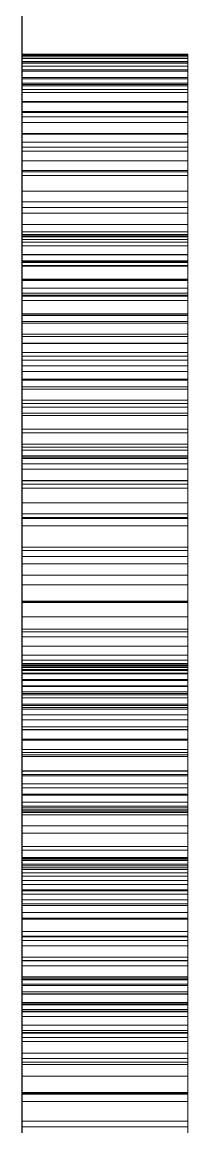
# Paper-space layout '01_三视图' of a CAD drawing. Header units: millimetres. Extents: x 8 to 451, y 8 to 289.
# Drawn here: x 157.5 to 157.64, y 226.213 to 227.145 of the extents above; entities that cross this region are included whole.
import ezdxf

# ---------------------------------------------------------------- set-up
doc = ezdxf.new("R2010")
doc.units = ezdxf.units.MM
doc.linetypes.add('WP_HIDDEN', pattern=[2.3, 1.5, -0.8])
doc.layers.add('HIDDEN', color=7, linetype='WP_HIDDEN', lineweight=13)
doc.layers.add('VISIBLE', color=7, linetype='CONTINUOUS', lineweight=25)

psp = doc.layouts.new('01_三视图')

# ---------------------------------------------------------------- linework, layer by layer
at = {"layer": 'HIDDEN'}
for points in [[(157.5, 227.11777), (157.5, 225.60449)], [(157.5, 227.09325), (157.5, 227.11777)], [(157.5, 227.11777), (157.5, 227.11694)], [(157.5, 227.11617), (157.5, 227.11777)], [(157.5, 227.11777), (157.64, 227.11777)], [(157.5, 227.11694), (157.5, 227.11446)], [(157.5, 227.11694), (157.64, 227.11694)], [(157.5, 227.11417), (157.5, 227.11617)], [(157.5, 227.11617), (157.64, 227.11617)], [(157.5, 227.11446), (157.5, 227.11032)], [(157.5, 227.11446), (157.64, 227.11446)], [(157.5, 227.11137), (157.5, 227.11417)], [(157.5, 227.11417), (157.64, 227.11417)], [(157.64, 225.60449), (157.64, 227.11777)], [(157.64, 227.11777), (157.64, 227.09325)], [(157.64, 227.11694), (157.64, 227.11777)], [(157.64, 227.11777), (157.64, 227.11617)], [(157.64, 227.11446), (157.64, 227.11694)], [(157.64, 227.11617), (157.64, 227.11417)], [(157.64, 227.11032), (157.64, 227.11446)], [(157.64, 227.11417), (157.64, 227.11137)], [(157.5, 227.1116), (157.5, 225.60449)], [(157.5, 225.92833), (157.5, 227.1116)], [(157.5, 227.1116), (157.64, 227.1116)], [(157.5, 227.10778), (157.5, 227.11137)], [(157.5, 227.11137), (157.64, 227.11137)], [(157.5, 227.11032), (157.5, 227.10453)], [(157.5, 227.11032), (157.64, 227.11032)], [(157.5, 227.10338), (157.5, 227.10778)], [(157.5, 227.10778), (157.64, 227.10778)], [(157.5, 227.10453), (157.5, 227.09708)], [(157.5, 227.10453), (157.64, 227.10453)], [(157.64, 225.60449), (157.64, 227.1116)], [(157.64, 225.92833), (157.64, 227.1116)], [(157.64, 227.11137), (157.64, 227.10778)], [(157.64, 227.10453), (157.64, 227.11032)], [(157.64, 227.10778), (157.64, 227.10338)], [(157.64, 227.09708), (157.64, 227.10453)], [(157.5, 227.09819), (157.5, 227.10338)], [(157.5, 227.10338), (157.64, 227.10338)], [(157.5, 227.09219), (157.5, 227.09819)], [(157.5, 227.09819), (157.64, 227.09819)], [(157.5, 227.09708), (157.5, 227.08798)], [(157.5, 227.09708), (157.64, 227.09708)], [(157.64, 227.10338), (157.64, 227.09819)], [(157.64, 227.09819), (157.64, 227.09219)], [(157.64, 227.08798), (157.64, 227.09708)], [(157.5, 227.06855), (157.5, 227.09325)], [(157.5, 227.09325), (157.64, 227.09325)], [(157.5, 227.0854), (157.5, 227.09219)], [(157.5, 227.09219), (157.64, 227.09219)], [(157.5, 227.09104), (157.5, 226.91421)], [(157.5, 226.31692), (157.5, 227.09104)], [(157.5, 227.09104), (157.64, 227.09104)], [(157.5, 227.08798), (157.5, 227.07723)], [(157.5, 227.08798), (157.64, 227.08798)], [(157.5, 227.07781), (157.5, 227.0854)], [(157.5, 227.0854), (157.64, 227.0854)], [(157.64, 227.09325), (157.64, 227.06855)], [(157.64, 227.09219), (157.64, 227.0854)], [(157.64, 227.09104), (157.64, 226.31692)], [(157.64, 226.91421), (157.64, 227.09104)], [(157.64, 227.07723), (157.64, 227.08798)], [(157.64, 227.0854), (157.64, 227.07781)], [(157.5, 227.06942), (157.5, 227.07781)], [(157.5, 227.07781), (157.64, 227.07781)], [(157.5, 227.07723), (157.5, 227.06482)], [(157.5, 227.07723), (157.64, 227.07723)], [(157.64, 227.07781), (157.64, 227.06942)], [(157.64, 227.06482), (157.64, 227.07723)], [(157.5, 227.06023), (157.5, 227.06942)], [(157.5, 227.06942), (157.64, 227.06942)], [(157.5, 227.04365), (157.5, 227.06855)], [(157.5, 227.06855), (157.64, 227.06855)], [(157.64, 227.06942), (157.64, 227.06023)], [(157.64, 227.06855), (157.64, 227.04365)], [(157.5, 227.06482), (157.5, 227.05098)], [(157.5, 227.06482), (157.64, 227.06482)], [(157.5, 227.05024), (157.5, 227.06023)], [(157.5, 227.06023), (157.64, 227.06023)], [(157.64, 227.05098), (157.64, 227.06482)], [(157.64, 227.06023), (157.64, 227.05024)], [(157.5, 227.05098), (157.5, 227.03594)], [(157.5, 227.05098), (157.64, 227.05098)], [(157.5, 227.03945), (157.5, 227.05024)], [(157.5, 227.05024), (157.64, 227.05024)], [(157.64, 227.03594), (157.64, 227.05098)], [(157.64, 227.05024), (157.64, 227.03945)], [(157.5, 227.01856), (157.5, 227.04365)], [(157.5, 227.04365), (157.64, 227.04365)], [(157.5, 227.02786), (157.5, 227.03945)], [(157.5, 227.03945), (157.64, 227.03945)], [(157.64, 227.04365), (157.64, 227.01856)], [(157.64, 227.03945), (157.64, 227.02786)], [(157.5, 227.03594), (157.5, 227.01969)], [(157.5, 227.03594), (157.64, 227.03594)], [(157.64, 227.01969), (157.64, 227.03594)], [(157.5, 227.01548), (157.5, 227.02786)], [(157.5, 227.02786), (157.64, 227.02786)], [(157.64, 227.02786), (157.64, 227.01548)], [(157.5, 227.01969), (157.5, 227.00224)], [(157.5, 227.01969), (157.64, 227.01969)], [(157.5, 226.99328), (157.5, 227.01856)], [(157.5, 227.01856), (157.64, 227.01856)], [(157.5, 227.00236), (157.5, 227.01548)], [(157.5, 227.01548), (157.64, 227.01548)], [(157.64, 227.00224), (157.64, 227.01969)], [(157.64, 227.01856), (157.64, 226.99328)], [(157.64, 227.01548), (157.64, 227.00236)], [(157.5, 226.98859), (157.5, 227.00236)], [(157.5, 227.00236), (157.64, 227.00236)], [(157.5, 227.00224), (157.5, 226.98358)], [(157.5, 227.00224), (157.64, 227.00224)], [(157.64, 227.00236), (157.64, 226.98859)], [(157.64, 226.98358), (157.64, 227.00224)], [(157.5, 226.9678), (157.5, 226.99328)], [(157.5, 226.99328), (157.64, 226.99328)], [(157.64, 226.99328), (157.64, 226.9678)], [(157.5, 226.97417), (157.5, 226.98859)], [(157.5, 226.98859), (157.64, 226.98859)], [(157.5, 226.98358), (157.5, 226.96372)], [(157.5, 226.98358), (157.64, 226.98358)], [(157.64, 226.98859), (157.64, 226.97417)], [(157.64, 226.96372), (157.64, 226.98358)], [(157.5, 226.95909), (157.5, 226.97417)], [(157.5, 226.97417), (157.64, 226.97417)], [(157.64, 226.97417), (157.64, 226.95909)], [(157.5, 226.94213), (157.5, 226.9678)], [(157.5, 226.9678), (157.64, 226.9678)], [(157.5, 226.96562), (157.5, 226.96456)], [(157.5, 226.96457), (157.5, 226.96562)], [(157.5, 226.96562), (157.64, 226.96562)], [(157.5, 226.96144), (157.5, 226.96457)], [(157.5, 226.96457), (157.64, 226.96457)], [(157.5, 226.96456), (157.5, 226.96137)], [(157.5, 226.96456), (157.64, 226.96456)], [(157.64, 226.9678), (157.64, 226.94213)], [(157.64, 226.96562), (157.64, 226.96457)], [(157.64, 226.96456), (157.64, 226.96562)], [(157.64, 226.96457), (157.64, 226.96144)], [(157.64, 226.96137), (157.64, 226.96456)], [(157.5, 226.96372), (157.5, 226.94265)], [(157.5, 226.96372), (157.64, 226.96372)], [(157.5, 226.95622), (157.5, 226.96144)], [(157.5, 226.96144), (157.64, 226.96144)], [(157.5, 226.96137), (157.5, 226.95607)], [(157.5, 226.96137), (157.64, 226.96137)], [(157.5, 226.94336), (157.5, 226.95909)], [(157.5, 226.95909), (157.64, 226.95909)], [(157.5, 226.94891), (157.5, 226.95622)], [(157.5, 226.95622), (157.64, 226.95622)], [(157.5, 226.95607), (157.5, 226.94865)], [(157.5, 226.95607), (157.64, 226.95607)], [(157.64, 226.94265), (157.64, 226.96372)], [(157.64, 226.96144), (157.64, 226.95622)], [(157.64, 226.95607), (157.64, 226.96137)], [(157.64, 226.95909), (157.64, 226.94336)], [(157.64, 226.95622), (157.64, 226.94891)], [(157.64, 226.94865), (157.64, 226.95607)], [(157.5, 226.93951), (157.5, 226.94891)], [(157.5, 226.94891), (157.64, 226.94891)], [(157.5, 226.94865), (157.5, 226.93911)], [(157.5, 226.94865), (157.64, 226.94865)], [(157.64, 226.94891), (157.64, 226.93951)], [(157.64, 226.93911), (157.64, 226.94865)], [(157.5, 226.92698), (157.5, 226.94336)], [(157.5, 226.94336), (157.64, 226.94336)], [(157.5, 226.94265), (157.5, 226.92038)], [(157.5, 226.94265), (157.64, 226.94265)], [(157.5, 226.91627), (157.5, 226.94213)], [(157.5, 226.94213), (157.64, 226.94213)], [(157.5, 226.92803), (157.5, 226.93951)], [(157.5, 226.93951), (157.64, 226.93951)], [(157.5, 226.93911), (157.5, 226.92745)], [(157.5, 226.93911), (157.64, 226.93911)], [(157.64, 226.94336), (157.64, 226.92698)], [(157.64, 226.92038), (157.64, 226.94265)], [(157.64, 226.94213), (157.64, 226.91627)], [(157.64, 226.93951), (157.64, 226.92803)], [(157.64, 226.92745), (157.64, 226.93911)], [(157.5, 226.91445), (157.5, 226.92803)], [(157.5, 226.92803), (157.64, 226.92803)], [(157.5, 226.92745), (157.5, 226.91367)], [(157.5, 226.92745), (157.64, 226.92745)], [(157.5, 226.90993), (157.5, 226.92698)], [(157.5, 226.92698), (157.64, 226.92698)], [(157.64, 226.92803), (157.64, 226.91445)], [(157.64, 226.91367), (157.64, 226.92745)], [(157.64, 226.92698), (157.64, 226.90993)], [(157.5, 226.92038), (157.5, 226.89733)], [(157.5, 226.92038), (157.64, 226.92038)], [(157.64, 226.89733), (157.64, 226.92038)], [(157.5, 226.89079), (157.5, 226.91627)], [(157.5, 226.91627), (157.64, 226.91627)], [(157.5, 226.89879), (157.5, 226.91445)], [(157.5, 226.91445), (157.64, 226.91445)], [(157.5, 226.91421), (157.5, 226.50917)], [(157.5, 226.91421), (157.64, 226.91421)], [(157.5, 226.91367), (157.5, 226.89777)], [(157.5, 226.91367), (157.64, 226.91367)], [(157.5, 226.89224), (157.5, 226.90993)], [(157.5, 226.90993), (157.64, 226.90993)], [(157.64, 226.91627), (157.64, 226.89079)], [(157.64, 226.91445), (157.64, 226.89879)], [(157.64, 226.50917), (157.64, 226.91421)], [(157.64, 226.89777), (157.64, 226.91367)], [(157.64, 226.90993), (157.64, 226.89224)], [(157.5, 226.88154), (157.5, 226.89879)], [(157.5, 226.89879), (157.64, 226.89879)], [(157.64, 226.89879), (157.64, 226.88154)], [(157.5, 226.89777), (157.5, 226.87974)], [(157.5, 226.89777), (157.64, 226.89777)], [(157.5, 226.89733), (157.5, 226.87393)], [(157.5, 226.89733), (157.64, 226.89733)], [(157.5, 226.87389), (157.5, 226.89224)], [(157.5, 226.89224), (157.64, 226.89224)], [(157.5, 226.86628), (157.5, 226.89079)], [(157.5, 226.89079), (157.64, 226.89079)], [(157.64, 226.87974), (157.64, 226.89777)], [(157.64, 226.87393), (157.64, 226.89733)], [(157.64, 226.89224), (157.64, 226.87389)], [(157.64, 226.89079), (157.64, 226.86628)], [(157.5, 226.8632), (157.5, 226.88154)], [(157.5, 226.88154), (157.64, 226.88154)], [(157.64, 226.88154), (157.64, 226.8632)], [(157.5, 226.87974), (157.5, 226.8596)], [(157.5, 226.87974), (157.64, 226.87974)], [(157.5, 226.87393), (157.5, 226.85017)], [(157.5, 226.87393), (157.64, 226.87393)], [(157.5, 226.85488), (157.5, 226.87389)], [(157.5, 226.87389), (157.64, 226.87389)], [(157.64, 226.8596), (157.64, 226.87974)], [(157.64, 226.85017), (157.64, 226.87393)], [(157.64, 226.87389), (157.64, 226.85488)], [(157.5, 226.84273), (157.5, 226.86628)], [(157.5, 226.86628), (157.64, 226.86628)], [(157.5, 226.84376), (157.5, 226.8632)], [(157.5, 226.8632), (157.64, 226.8632)], [(157.64, 226.86628), (157.64, 226.84273)], [(157.64, 226.8632), (157.64, 226.84376)], [(157.5, 226.8596), (157.5, 226.83734)], [(157.5, 226.8596), (157.64, 226.8596)], [(157.5, 226.83523), (157.5, 226.85488)], [(157.5, 226.85488), (157.64, 226.85488)], [(157.64, 226.83734), (157.64, 226.8596)], [(157.64, 226.85488), (157.64, 226.83523)], [(157.5, 226.85017), (157.5, 226.82606)], [(157.5, 226.85017), (157.64, 226.85017)], [(157.5, 226.82323), (157.5, 226.84376)], [(157.5, 226.84376), (157.64, 226.84376)], [(157.64, 226.82606), (157.64, 226.85017)], [(157.64, 226.84376), (157.64, 226.82323)], [(157.5, 226.82015), (157.5, 226.84273)], [(157.5, 226.84273), (157.64, 226.84273)], [(157.5, 226.83734), (157.5, 226.81295)], [(157.5, 226.83734), (157.64, 226.83734)], [(157.5, 226.81491), (157.5, 226.83523)], [(157.5, 226.83523), (157.64, 226.83523)], [(157.64, 226.84273), (157.64, 226.82015)], [(157.64, 226.81295), (157.64, 226.83734)], [(157.64, 226.83523), (157.64, 226.81491)], [(157.5, 226.82606), (157.5, 226.8016)], [(157.5, 226.82606), (157.64, 226.82606)], [(157.64, 226.8016), (157.64, 226.82606)], [(157.5, 226.80161), (157.5, 226.82323)], [(157.5, 226.82323), (157.64, 226.82323)], [(157.5, 226.79853), (157.5, 226.82015)], [(157.5, 226.82015), (157.64, 226.82015)], [(157.5, 226.77232), (157.5, 226.81491)], [(157.5, 226.81491), (157.64, 226.81491)], [(157.64, 226.82323), (157.64, 226.80161)], [(157.64, 226.82015), (157.64, 226.79853)], [(157.64, 226.81491), (157.64, 226.77232)], [(157.5, 226.81295), (157.5, 226.78645)], [(157.5, 226.81295), (157.64, 226.81295)], [(157.64, 226.78645), (157.64, 226.81295)], [(157.5, 226.7789), (157.5, 226.80161)], [(157.5, 226.80161), (157.64, 226.80161)], [(157.5, 226.8016), (157.5, 226.77678)], [(157.5, 226.8016), (157.64, 226.8016)], [(157.5, 226.77787), (157.5, 226.79853)], [(157.5, 226.79853), (157.64, 226.79853)], [(157.64, 226.80161), (157.64, 226.7789)], [(157.64, 226.77678), (157.64, 226.8016)], [(157.64, 226.79853), (157.64, 226.77787)], [(157.5, 226.78879), (157.5, 225.60449)], [(157.5, 226.78879), (157.64, 226.78879)], [(157.64, 225.60449), (157.64, 226.78879)], [(157.5, 226.78645), (157.5, 226.75782)], [(157.5, 226.78645), (157.64, 226.78645)], [(157.5, 226.78365), (157.5, 226.76772)], [(157.5, 225.60449), (157.5, 226.78365)], [(157.5, 226.78365), (157.64, 226.78365)], [(157.5, 226.75509), (157.5, 226.7789)], [(157.5, 226.7789), (157.64, 226.7789)], [(157.5, 226.75818), (157.5, 226.77787)], [(157.5, 226.77787), (157.64, 226.77787)], [(157.64, 226.75782), (157.64, 226.78645)], [(157.64, 226.78365), (157.64, 225.60449)], [(157.64, 226.76772), (157.64, 226.78365)], [(157.64, 226.7789), (157.64, 226.75509)], [(157.64, 226.77787), (157.64, 226.75818)], [(157.5, 226.77678), (157.5, 226.75161)], [(157.5, 226.77678), (157.64, 226.77678)], [(157.5, 226.72711), (157.5, 226.77232)], [(157.5, 226.77232), (157.64, 226.77232)], [(157.64, 226.75161), (157.64, 226.77678)], [(157.64, 226.77232), (157.64, 226.72711)], [(157.5, 226.76772), (157.5, 226.75178)], [(157.5, 226.76772), (157.64, 226.76772)], [(157.64, 226.75178), (157.64, 226.76772)], [(157.5, 226.73945), (157.5, 226.75818)], [(157.5, 226.75818), (157.64, 226.75818)], [(157.5, 226.75782), (157.5, 226.72708)], [(157.5, 226.75782), (157.64, 226.75782)], [(157.5, 226.7302), (157.5, 226.75509)], [(157.5, 226.75509), (157.64, 226.75509)], [(157.5, 226.75178), (157.5, 226.71991)], [(157.5, 226.75178), (157.64, 226.75178)], [(157.5, 226.75161), (157.5, 226.72608)], [(157.5, 226.75161), (157.64, 226.75161)], [(157.64, 226.75818), (157.64, 226.73945)], [(157.64, 226.72708), (157.64, 226.75782)], [(157.64, 226.75509), (157.64, 226.7302)], [(157.64, 226.71991), (157.64, 226.75178)], [(157.64, 226.72608), (157.64, 226.75161)], [(157.5, 226.56057), (157.5, 226.73945)], [(157.5, 226.73945), (157.64, 226.73945)], [(157.64, 226.73945), (157.64, 226.56057)], [(157.5, 226.69911), (157.5, 226.7302)], [(157.5, 226.7302), (157.64, 226.7302)], [(157.5, 226.69421), (157.5, 226.72711)], [(157.5, 226.72711), (157.64, 226.72711)], [(157.5, 226.72708), (157.5, 226.69421)], [(157.5, 226.72708), (157.64, 226.72708)], [(157.5, 226.72608), (157.5, 226.70194)], [(157.5, 226.72608), (157.64, 226.72608)], [(157.64, 226.7302), (157.64, 226.69911)], [(157.64, 226.72711), (157.64, 226.69421)], [(157.64, 226.69421), (157.64, 226.72708)], [(157.64, 226.70194), (157.64, 226.72608)], [(157.5, 226.71991), (157.5, 226.68805)], [(157.5, 226.71991), (157.64, 226.71991)], [(157.64, 226.68805), (157.64, 226.71991)], [(157.5, 226.70194), (157.5, 226.67834)], [(157.5, 226.70194), (157.64, 226.70194)], [(157.5, 226.67012), (157.5, 226.69911)], [(157.5, 226.69911), (157.64, 226.69911)], [(157.5, 226.69421), (157.64, 226.69421)], [(157.64, 226.67834), (157.64, 226.70194)], [(157.64, 226.69911), (157.64, 226.67012)], [(157.5, 226.68805), (157.5, 226.65618)], [(157.5, 226.68805), (157.64, 226.68805)], [(157.64, 226.65618), (157.64, 226.68805)], [(157.5, 226.67834), (157.5, 226.65529)], [(157.5, 226.67834), (157.64, 226.67834)], [(157.64, 226.65529), (157.64, 226.67834)], [(157.5, 226.65641), (157.5, 226.67012)], [(157.5, 226.67012), (157.64, 226.67012)], [(157.64, 226.67012), (157.64, 226.65641)], [(157.5, 226.64321), (157.5, 226.65641)], [(157.5, 226.65641), (157.64, 226.65641)], [(157.5, 226.65618), (157.5, 226.6263)], [(157.5, 226.65618), (157.64, 226.65618)], [(157.5, 226.65529), (157.5, 226.63279)], [(157.5, 226.65529), (157.64, 226.65529)], [(157.64, 226.65641), (157.64, 226.64321)], [(157.64, 226.6263), (157.64, 226.65618)], [(157.64, 226.63279), (157.64, 226.65529)], [(157.5, 226.63054), (157.5, 226.64321)], [(157.5, 226.64321), (157.64, 226.64321)], [(157.64, 226.64321), (157.64, 226.63054)], [(157.5, 226.63279), (157.5, 226.61083)], [(157.5, 226.63279), (157.64, 226.63279)], [(157.5, 226.6184), (157.5, 226.63054)], [(157.5, 226.63054), (157.64, 226.63054)], [(157.64, 226.61083), (157.64, 226.63279)], [(157.64, 226.63054), (157.64, 226.6184)], [(157.5, 226.6263), (157.5, 226.60041)], [(157.5, 226.6263), (157.64, 226.6263)], [(157.64, 226.60041), (157.64, 226.6263)], [(157.5, 226.60677), (157.5, 226.6184)], [(157.5, 226.6184), (157.64, 226.6184)], [(157.5, 226.61083), (157.5, 226.58942)], [(157.5, 226.61083), (157.64, 226.61083)], [(157.64, 226.6184), (157.64, 226.60677)], [(157.64, 226.58942), (157.64, 226.61083)], [(157.5, 226.59567), (157.5, 226.60677)], [(157.5, 226.60677), (157.64, 226.60677)], [(157.5, 226.60375), (157.5, 226.60321)], [(157.5, 226.60227), (157.5, 226.60375)], [(157.5, 226.60375), (157.64, 226.60375)], [(157.5, 226.60321), (157.5, 226.60161)], [(157.5, 226.60321), (157.64, 226.60321)], [(157.5, 226.59784), (157.5, 226.60227)], [(157.5, 226.60227), (157.64, 226.60227)], [(157.5, 226.60161), (157.5, 226.59894)], [(157.5, 226.60161), (157.64, 226.60161)], [(157.64, 226.60677), (157.64, 226.59567)], [(157.64, 226.60375), (157.64, 226.60227)], [(157.64, 226.60321), (157.64, 226.60375)], [(157.64, 226.60161), (157.64, 226.60321)], [(157.64, 226.60227), (157.64, 226.59784)], [(157.64, 226.59894), (157.64, 226.60161)], [(157.5, 226.60041), (157.5, 226.5785)], [(157.5, 226.60041), (157.64, 226.60041)], [(157.5, 226.59894), (157.5, 226.5952)], [(157.5, 226.59894), (157.64, 226.59894)], [(157.5, 226.59045), (157.5, 226.59784)], [(157.5, 226.59784), (157.64, 226.59784)], [(157.5, 226.58509), (157.5, 226.59567)], [(157.5, 226.59567), (157.64, 226.59567)], [(157.5, 226.5952), (157.5, 226.59039)], [(157.5, 226.5952), (157.64, 226.5952)], [(157.64, 226.5785), (157.64, 226.60041)], [(157.64, 226.5952), (157.64, 226.59894)], [(157.64, 226.59784), (157.64, 226.59045)], [(157.64, 226.59567), (157.64, 226.58509)], [(157.64, 226.59039), (157.64, 226.5952)], [(157.5, 226.5801), (157.5, 226.59045)], [(157.5, 226.59045), (157.64, 226.59045)], [(157.5, 226.59039), (157.5, 226.58452)], [(157.5, 226.59039), (157.64, 226.59039)], [(157.5, 226.58942), (157.5, 226.56855)], [(157.5, 226.58942), (157.64, 226.58942)], [(157.5, 226.57503), (157.5, 226.58509)], [(157.5, 226.58509), (157.64, 226.58509)], [(157.5, 226.58452), (157.5, 226.57758)], [(157.5, 226.58452), (157.64, 226.58452)], [(157.64, 226.59045), (157.64, 226.5801)], [(157.64, 226.58452), (157.64, 226.59039)], [(157.64, 226.56855), (157.64, 226.58942)], [(157.64, 226.58509), (157.64, 226.57503)], [(157.64, 226.57758), (157.64, 226.58452)], [(157.5, 226.5668), (157.5, 226.5801)], [(157.5, 226.5801), (157.64, 226.5801)], [(157.5, 226.5785), (157.5, 226.56057)], [(157.5, 226.5785), (157.64, 226.5785)], [(157.5, 226.57758), (157.5, 226.56956)], [(157.5, 226.57758), (157.64, 226.57758)], [(157.5, 226.56549), (157.5, 226.57503)], [(157.5, 226.57503), (157.64, 226.57503)], [(157.64, 226.5801), (157.64, 226.5668)], [(157.64, 226.56057), (157.64, 226.5785)], [(157.64, 226.56956), (157.64, 226.57758)], [(157.64, 226.57503), (157.64, 226.56549)], [(157.5, 226.56956), (157.5, 226.56048)], [(157.5, 226.56956), (157.64, 226.56956)], [(157.5, 226.56855), (157.5, 226.54823)], [(157.5, 226.56855), (157.64, 226.56855)], [(157.5, 226.55055), (157.5, 226.5668)], [(157.5, 226.5668), (157.64, 226.5668)], [(157.5, 226.55647), (157.5, 226.56549)], [(157.5, 226.56549), (157.64, 226.56549)], [(157.64, 226.56048), (157.64, 226.56956)], [(157.64, 226.54823), (157.64, 226.56855)], [(157.64, 226.5668), (157.64, 226.55055)], [(157.64, 226.56549), (157.64, 226.55647)], [(157.5, 226.56057), (157.64, 226.56057)], [(157.5, 226.56048), (157.5, 226.55034)], [(157.5, 226.56048), (157.64, 226.56048)], [(157.5, 226.54798), (157.5, 226.55647)], [(157.5, 226.55647), (157.64, 226.55647)], [(157.64, 226.55034), (157.64, 226.56048)], [(157.64, 226.55647), (157.64, 226.54798)], [(157.5, 226.53133), (157.5, 226.55055)], [(157.5, 226.55055), (157.64, 226.55055)], [(157.5, 226.55034), (157.5, 226.53912)], [(157.5, 226.55034), (157.64, 226.55034)], [(157.5, 226.54823), (157.5, 226.5287)], [(157.5, 226.54823), (157.64, 226.54823)], [(157.5, 226.54001), (157.5, 226.54798)], [(157.5, 226.54798), (157.64, 226.54798)], [(157.64, 226.55055), (157.64, 226.53133)], [(157.64, 226.53912), (157.64, 226.55034)], [(157.64, 226.5287), (157.64, 226.54823)], [(157.64, 226.54798), (157.64, 226.54001)], [(157.5, 226.52555), (157.5, 226.54001)], [(157.5, 226.54001), (157.64, 226.54001)], [(157.5, 226.53912), (157.5, 226.52684)], [(157.5, 226.53912), (157.64, 226.53912)], [(157.64, 226.54001), (157.64, 226.52555)], [(157.64, 226.52684), (157.64, 226.53912)], [(157.5, 226.50917), (157.5, 226.53133)], [(157.5, 226.53133), (157.64, 226.53133)], [(157.5, 226.5287), (157.5, 226.5102)], [(157.5, 226.5287), (157.64, 226.5287)], [(157.5, 226.52684), (157.5, 226.51348)], [(157.5, 226.52684), (157.64, 226.52684)], [(157.64, 226.53133), (157.64, 226.50917)], [(157.64, 226.5102), (157.64, 226.5287)], [(157.64, 226.51348), (157.64, 226.52684)], [(157.5, 226.51302), (157.5, 226.52555)], [(157.5, 226.52555), (157.64, 226.52555)], [(157.64, 226.52555), (157.64, 226.51302)], [(157.5, 226.51348), (157.5, 226.49906)], [(157.5, 226.51348), (157.64, 226.51348)], [(157.5, 226.50242), (157.5, 226.51302)], [(157.5, 226.51302), (157.64, 226.51302)], [(157.5, 226.5102), (157.5, 226.49272)], [(157.5, 226.5102), (157.64, 226.5102)], [(157.5, 226.50917), (157.64, 226.50917)], [(157.64, 226.49906), (157.64, 226.51348)], [(157.64, 226.51302), (157.64, 226.50242)], [(157.64, 226.49272), (157.64, 226.5102)], [(157.5, 226.49375), (157.5, 226.50242)], [(157.5, 226.50242), (157.64, 226.50242)], [(157.5, 226.49906), (157.5, 226.48357)], [(157.5, 226.49906), (157.64, 226.49906)], [(157.64, 226.50242), (157.64, 226.49375)], [(157.64, 226.48357), (157.64, 226.49906)], [(157.5, 226.487), (157.5, 226.49375)], [(157.5, 226.49375), (157.64, 226.49375)], [(157.5, 226.49272), (157.5, 226.47627)], [(157.5, 226.49272), (157.64, 226.49272)], [(157.64, 226.49375), (157.64, 226.487)], [(157.64, 226.47627), (157.64, 226.49272)], [(157.5, 226.48218), (157.5, 226.487)], [(157.5, 226.487), (157.64, 226.487)], [(157.5, 226.48357), (157.5, 226.46702)], [(157.5, 226.48357), (157.64, 226.48357)], [(157.5, 226.47929), (157.5, 226.48218)], [(157.5, 226.48218), (157.64, 226.48218)], [(157.5, 226.48038), (157.5, 226.47833)], [(157.5, 226.31795), (157.5, 226.48038)], [(157.5, 226.48038), (157.64, 226.48038)], [(157.64, 226.487), (157.64, 226.48218)], [(157.64, 226.46702), (157.64, 226.48357)], [(157.64, 226.48218), (157.64, 226.47929)], [(157.64, 226.48038), (157.64, 226.31795)], [(157.64, 226.47833), (157.64, 226.48038)], [(157.5, 226.47833), (157.5, 226.47929)], [(157.5, 226.47929), (157.64, 226.47929)], [(157.5, 226.47833), (157.64, 226.47833)], [(157.5, 226.47627), (157.5, 226.46085)], [(157.5, 226.47627), (157.64, 226.47627)], [(157.64, 226.47929), (157.64, 226.47833)], [(157.64, 226.46085), (157.64, 226.47627)], [(157.5, 226.46702), (157.5, 226.44962)], [(157.5, 226.46702), (157.64, 226.46702)], [(157.5, 226.46085), (157.5, 226.44646)], [(157.5, 226.46085), (157.64, 226.46085)], [(157.64, 226.44962), (157.64, 226.46702)], [(157.64, 226.44646), (157.64, 226.46085)], [(157.5, 226.44962), (157.5, 226.43161)], [(157.5, 226.44962), (157.64, 226.44962)], [(157.5, 226.44646), (157.5, 226.43309)], [(157.5, 226.44646), (157.64, 226.44646)], [(157.64, 226.43161), (157.64, 226.44962)], [(157.64, 226.43309), (157.64, 226.44646)], [(157.5, 226.44029), (157.5, 226.43965)], [(157.5, 226.43886), (157.5, 226.44029)], [(157.5, 226.44029), (157.64, 226.44029)], [(157.5, 226.43965), (157.5, 226.43775)], [(157.5, 226.43965), (157.64, 226.43965)], [(157.5, 226.43457), (157.5, 226.43886)], [(157.5, 226.43886), (157.64, 226.43886)], [(157.5, 226.43775), (157.5, 226.43458)], [(157.5, 226.43775), (157.64, 226.43775)], [(157.5, 226.43458), (157.5, 226.43014)], [(157.5, 226.43458), (157.64, 226.43458)], [(157.5, 226.42742), (157.5, 226.43457)], [(157.5, 226.43457), (157.64, 226.43457)], [(157.5, 226.43309), (157.5, 226.42076)], [(157.5, 226.43309), (157.64, 226.43309)], [(157.64, 226.44029), (157.64, 226.43886)], [(157.64, 226.43965), (157.64, 226.44029)], [(157.64, 226.43775), (157.64, 226.43965)], [(157.64, 226.43886), (157.64, 226.43457)], [(157.64, 226.43458), (157.64, 226.43775)], [(157.64, 226.43014), (157.64, 226.43458)], [(157.64, 226.43457), (157.64, 226.42742)], [(157.64, 226.42076), (157.64, 226.43309)], [(157.5, 226.43161), (157.5, 226.413)], [(157.5, 226.43161), (157.64, 226.43161)], [(157.5, 226.43014), (157.5, 226.42443)], [(157.5, 226.43014), (157.64, 226.43014)], [(157.5, 226.41741), (157.5, 226.42742)], [(157.5, 226.42742), (157.64, 226.42742)], [(157.5, 226.42443), (157.5, 226.41745)], [(157.5, 226.42443), (157.64, 226.42443)], [(157.64, 226.413), (157.64, 226.43161)], [(157.64, 226.42443), (157.64, 226.43014)], [(157.64, 226.42742), (157.64, 226.41741)], [(157.64, 226.41745), (157.64, 226.42443)], [(157.5, 226.42076), (157.5, 226.41201)], [(157.5, 226.42076), (157.64, 226.42076)], [(157.5, 226.41745), (157.5, 226.4092)], [(157.5, 226.41745), (157.64, 226.41745)], [(157.5, 226.40455), (157.5, 226.41741)], [(157.5, 226.41741), (157.64, 226.41741)], [(157.64, 226.41201), (157.64, 226.42076)], [(157.64, 226.4092), (157.64, 226.41745)], [(157.64, 226.41741), (157.64, 226.40455)], [(157.5, 226.413), (157.5, 226.39377)], [(157.5, 226.413), (157.64, 226.413)], [(157.5, 226.41201), (157.5, 226.40119)], [(157.5, 226.41201), (157.64, 226.41201)], [(157.5, 226.4092), (157.5, 226.39968)], [(157.5, 226.4092), (157.64, 226.4092)], [(157.64, 226.39377), (157.64, 226.413)], [(157.64, 226.40119), (157.64, 226.41201)], [(157.64, 226.39968), (157.64, 226.4092)], [(157.5, 226.38882), (157.5, 226.40455)], [(157.5, 226.40455), (157.64, 226.40455)], [(157.5, 226.40119), (157.5, 226.3883)], [(157.5, 226.40119), (157.64, 226.40119)], [(157.5, 226.39968), (157.5, 226.38915)], [(157.5, 226.39968), (157.64, 226.39968)], [(157.64, 226.40455), (157.64, 226.38882)], [(157.64, 226.3883), (157.64, 226.40119)], [(157.64, 226.38915), (157.64, 226.39968)], [(157.5, 226.39377), (157.5, 226.37393)], [(157.5, 226.39377), (157.64, 226.39377)], [(157.5, 226.38915), (157.5, 226.37787)], [(157.5, 226.38915), (157.64, 226.38915)], [(157.5, 226.37024), (157.5, 226.38882)], [(157.5, 226.38882), (157.64, 226.38882)], [(157.5, 226.3883), (157.5, 226.37334)], [(157.5, 226.3883), (157.64, 226.3883)], [(157.64, 226.37393), (157.64, 226.39377)], [(157.64, 226.37787), (157.64, 226.38915)], [(157.64, 226.38882), (157.64, 226.37024)], [(157.64, 226.37334), (157.64, 226.3883)], [(157.5, 226.37787), (157.5, 226.36583)], [(157.5, 226.37787), (157.64, 226.37787)], [(157.64, 226.36583), (157.64, 226.37787)], [(157.5, 226.37393), (157.5, 226.35348)], [(157.5, 226.37393), (157.64, 226.37393)], [(157.5, 226.37334), (157.5, 226.3563)], [(157.5, 226.37334), (157.64, 226.37334)], [(157.5, 226.34879), (157.5, 226.37024)], [(157.5, 226.37024), (157.64, 226.37024)], [(157.64, 226.35348), (157.64, 226.37393)], [(157.64, 226.3563), (157.64, 226.37334)], [(157.64, 226.37024), (157.64, 226.34879)], [(157.5, 226.36583), (157.5, 226.35303)], [(157.5, 226.36583), (157.64, 226.36583)], [(157.64, 226.35303), (157.64, 226.36583)], [(157.5, 226.3563), (157.5, 226.3372)], [(157.5, 226.3563), (157.64, 226.3563)], [(157.5, 226.35348), (157.5, 226.33242)], [(157.5, 226.35348), (157.64, 226.35348)], [(157.5, 226.35303), (157.5, 226.33948)], [(157.5, 226.35303), (157.64, 226.35303)], [(157.64, 226.3372), (157.64, 226.3563)], [(157.64, 226.33242), (157.64, 226.35348)], [(157.64, 226.33948), (157.64, 226.35303)], [(157.5, 226.3371), (157.5, 226.34879)], [(157.5, 226.34879), (157.64, 226.34879)], [(157.64, 226.34879), (157.64, 226.3371)], [(157.5, 226.33948), (157.5, 226.32518)], [(157.5, 226.33948), (157.64, 226.33948)], [(157.5, 226.33851), (157.5, 226.33723)], [(157.5, 226.33722), (157.5, 226.33851)], [(157.5, 226.33851), (157.64, 226.33851)], [(157.5, 226.33723), (157.5, 226.33337)], [(157.5, 226.33723), (157.64, 226.33723)], [(157.5, 226.33334), (157.5, 226.33722)], [(157.5, 226.33722), (157.64, 226.33722)], [(157.5, 226.3372), (157.5, 226.31602)], [(157.5, 226.3372), (157.64, 226.3372)], [(157.5, 226.32488), (157.5, 226.3371)], [(157.5, 226.3371), (157.64, 226.3371)], [(157.5, 226.33337), (157.5, 226.32695)], [(157.5, 226.33337), (157.64, 226.33337)], [(157.5, 226.32688), (157.5, 226.33334)], [(157.5, 226.33334), (157.64, 226.33334)], [(157.5, 226.33242), (157.5, 226.31076)], [(157.5, 226.33242), (157.64, 226.33242)], [(157.64, 226.32518), (157.64, 226.33948)], [(157.64, 226.33851), (157.64, 226.33722)], [(157.64, 226.33723), (157.64, 226.33851)], [(157.64, 226.33337), (157.64, 226.33723)], [(157.64, 226.33722), (157.64, 226.33334)], [(157.64, 226.31602), (157.64, 226.3372)], [(157.64, 226.3371), (157.64, 226.32488)], [(157.64, 226.32695), (157.64, 226.33337)], [(157.64, 226.33334), (157.64, 226.32688)], [(157.64, 226.31076), (157.64, 226.33242)], [(157.5, 226.32695), (157.5, 226.31795)], [(157.5, 226.32695), (157.64, 226.32695)], [(157.5, 226.31782), (157.5, 226.32688)], [(157.5, 226.32688), (157.64, 226.32688)], [(157.5, 226.32518), (157.5, 226.31012)], [(157.5, 226.32518), (157.64, 226.32518)], [(157.5, 226.31213), (157.5, 226.32488)], [(157.5, 226.32488), (157.64, 226.32488)], [(157.64, 226.31795), (157.64, 226.32695)], [(157.64, 226.32688), (157.64, 226.31782)], [(157.64, 226.31012), (157.64, 226.32518)], [(157.64, 226.32488), (157.64, 226.31213)], [(157.5, 226.31795), (157.64, 226.31795)], [(157.5, 226.30619), (157.5, 226.31782)], [(157.5, 226.31782), (157.64, 226.31782)], [(157.5, 226.29431), (157.5, 226.31692)], [(157.5, 226.31692), (157.64, 226.31692)], [(157.5, 226.31602), (157.5, 226.29277)], [(157.5, 226.31602), (157.64, 226.31602)], [(157.5, 226.29887), (157.5, 226.31213)], [(157.5, 226.31213), (157.64, 226.31213)], [(157.64, 226.31782), (157.64, 226.30619)], [(157.64, 226.31692), (157.64, 226.29431)], [(157.64, 226.29277), (157.64, 226.31602)], [(157.64, 226.31213), (157.64, 226.29887)], [(157.5, 226.31076), (157.5, 226.28848)], [(157.5, 226.31076), (157.64, 226.31076)], [(157.5, 226.31012), (157.5, 226.29431)], [(157.5, 226.31012), (157.64, 226.31012)], [(157.5, 226.29196), (157.5, 226.30619)], [(157.5, 226.30619), (157.64, 226.30619)], [(157.64, 226.28848), (157.64, 226.31076)], [(157.64, 226.29431), (157.64, 226.31012)], [(157.64, 226.30619), (157.64, 226.29196)], [(157.5, 226.28508), (157.5, 226.29887)], [(157.5, 226.29887), (157.64, 226.29887)], [(157.5, 226.29431), (157.64, 226.29431)], [(157.64, 226.29887), (157.64, 226.28508)], [(157.5, 226.29277), (157.5, 226.26771)], [(157.5, 226.29277), (157.64, 226.29277)], [(157.5, 226.27515), (157.5, 226.29196)], [(157.5, 226.29196), (157.64, 226.29196)], [(157.5, 226.28848), (157.5, 226.26559)], [(157.5, 226.28848), (157.64, 226.28848)], [(157.5, 226.27077), (157.5, 226.28508)], [(157.5, 226.28508), (157.64, 226.28508)], [(157.64, 226.26771), (157.64, 226.29277)], [(157.64, 226.29196), (157.64, 226.27515)], [(157.64, 226.26559), (157.64, 226.28848)], [(157.64, 226.28508), (157.64, 226.27077)], [(157.5, 226.25576), (157.5, 226.27515)], [(157.5, 226.27515), (157.64, 226.27515)], [(157.64, 226.27515), (157.64, 226.25576)], [(157.5, 226.25594), (157.5, 226.27077)], [(157.5, 226.27077), (157.64, 226.27077)], [(157.5, 226.26771), (157.5, 226.24114)], [(157.5, 226.26771), (157.64, 226.26771)], [(157.5, 226.26559), (157.5, 226.24209)], [(157.5, 226.26559), (157.64, 226.26559)], [(157.64, 226.27077), (157.64, 226.25594)], [(157.64, 226.24114), (157.64, 226.26771)], [(157.64, 226.24209), (157.64, 226.26559)], [(157.5, 226.24059), (157.5, 226.25594)], [(157.5, 226.25594), (157.64, 226.25594)], [(157.64, 226.25594), (157.64, 226.24059)], [(157.5, 226.23437), (157.5, 226.25576)], [(157.5, 226.25576), (157.64, 226.25576)], [(157.64, 226.25576), (157.64, 226.23437)], [(157.5, 226.24209), (157.5, 226.21798)], [(157.5, 226.24209), (157.64, 226.24209)], [(157.5, 226.24114), (157.5, 226.21304)], [(157.5, 226.24114), (157.64, 226.24114)], [(157.5, 226.20832), (157.5, 226.24059)], [(157.5, 226.24059), (157.64, 226.24059)], [(157.64, 226.21798), (157.64, 226.24209)], [(157.64, 226.21304), (157.64, 226.24114)], [(157.64, 226.24059), (157.64, 226.20832)], [(157.5, 226.21158), (157.5, 226.23437)], [(157.5, 226.23437), (157.64, 226.23437)], [(157.64, 226.23437), (157.64, 226.21158)], [(157.5, 226.21798), (157.5, 226.19325)], [(157.5, 226.21798), (157.64, 226.21798)], [(157.5, 226.21304), (157.64, 226.21304)], [(157.64, 226.19325), (157.64, 226.21798)]]:
    psp.add_lwpolyline(points, dxfattribs=at)
at = {"layer": 'VISIBLE'}
psp.add_lwpolyline([(157.5, 139.25), (157.5, 240.75)], dxfattribs=at)

doc.saveas('drawing.dxf')
